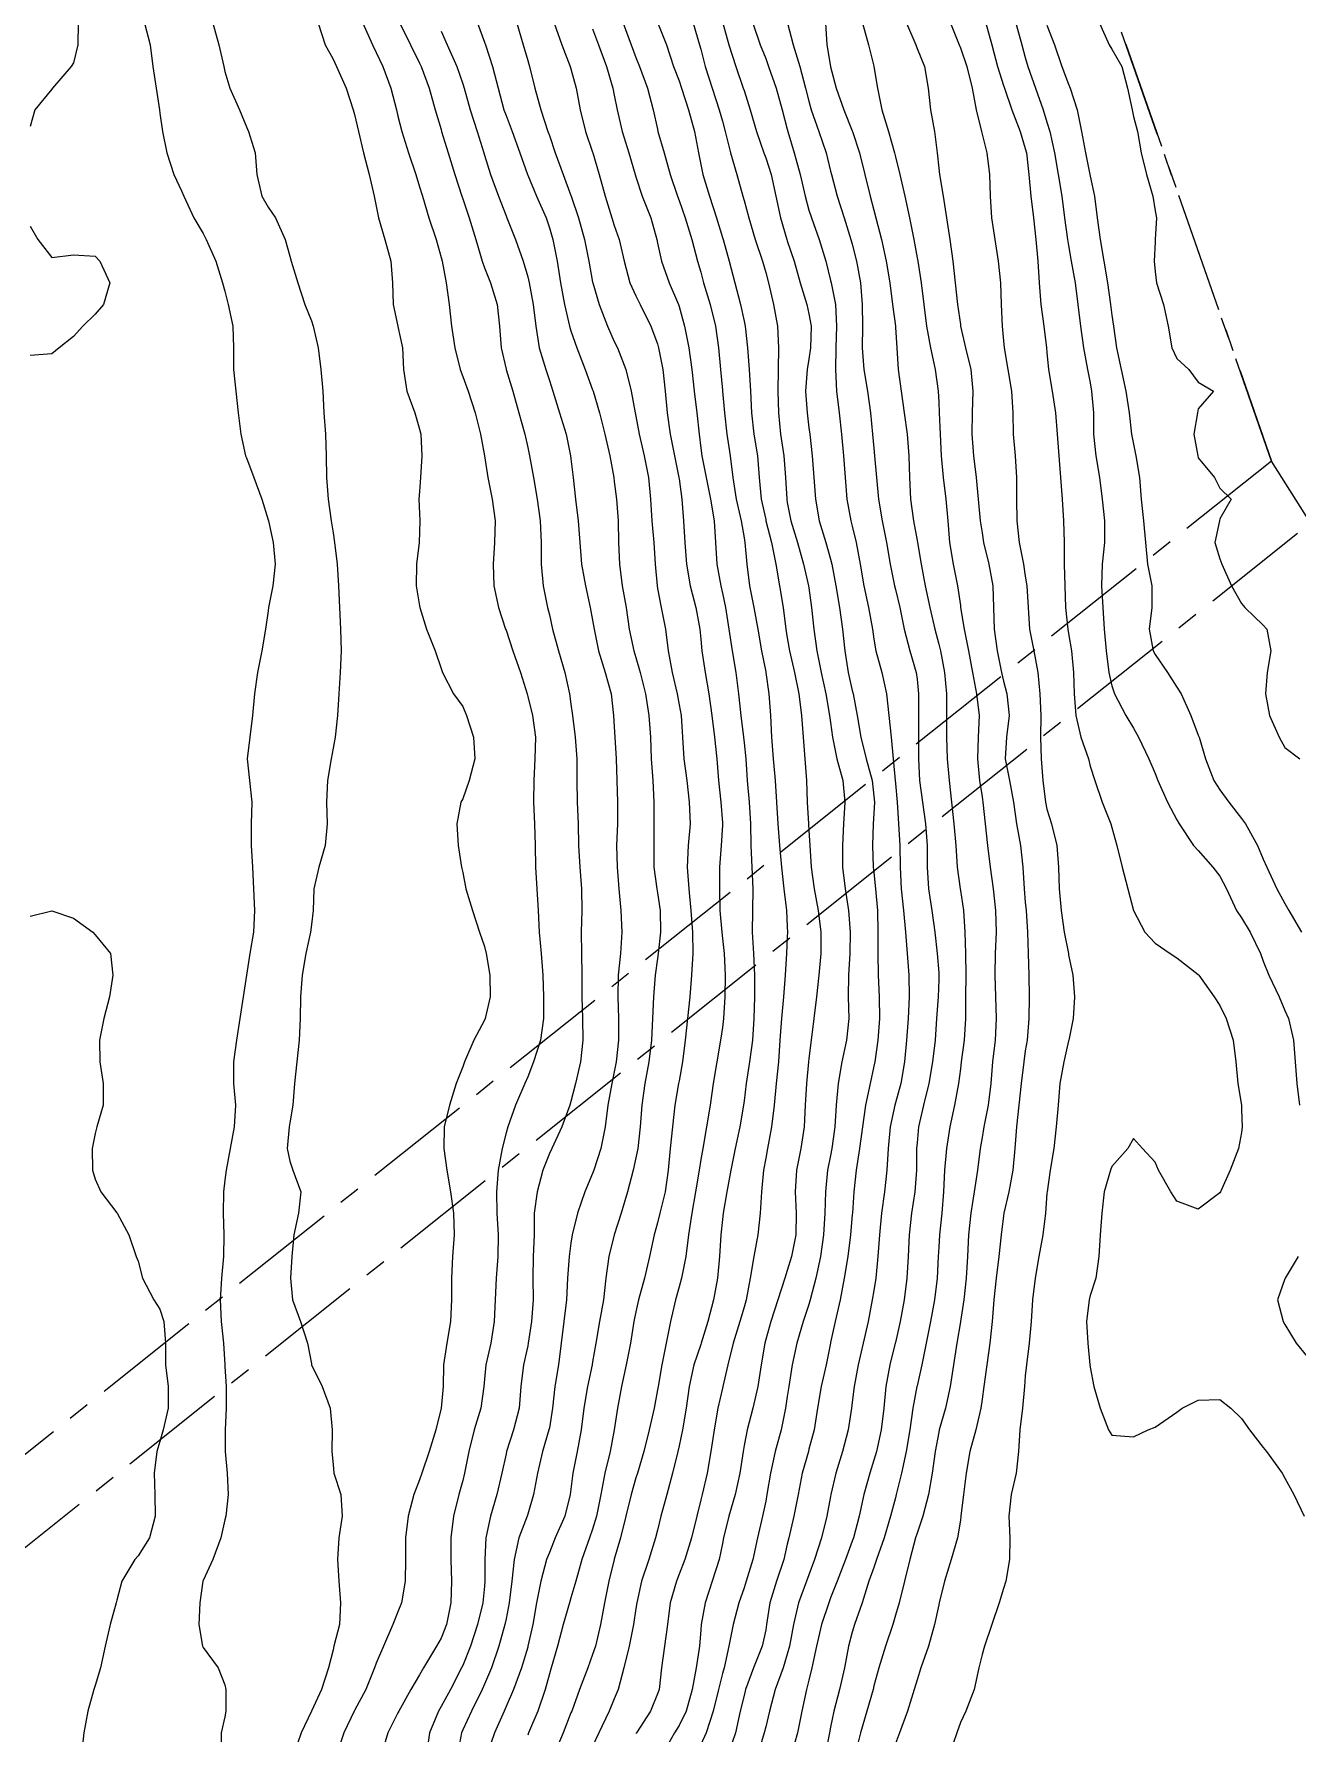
# Model space of a CAD drawing. Header units: centimetres. Extents: x 0 to 642158, y -847 to 649707.
# Drawn here: x 617213.84 to 617243.03, y 620539.24 to 620578.5 of the extents above; entities that cross this region are included whole.
import ezdxf

# ---------------------------------------------------------------- set-up
doc = ezdxf.new("R2010")
doc.units = ezdxf.units.CM
doc.header["$MEASUREMENT"] = 0
doc.linetypes.add('CENTERX2', pattern=[4, 2.5, -0.5, 0.5, -0.5])
doc.layers.add('SPW_parcellaire cadastral', color=7, linetype='CENTERX2', lineweight=25, true_color=0xff0542)
doc.layers.add('WAL_topographie 0.5', color=253, linetype='Continuous', lineweight=20)

msp = doc.modelspace()

# ---------------------------------------------------------------- linework, layer by layer
at = {"layer": 'SPW_parcellaire cadastral'}
for points in [[(617082.838, 620766.859), (617087.915, 620758.877), (617126.08, 620714.089), (617140.94, 620702.104), (617180.2, 620666.244), (617198.721, 620649.645), (617202.743, 620647.528), (617211.738, 620638.85), (617219.57, 620629.325), (617224.544, 620619.8), (617242.443, 620568.633), (617131.683, 620480.394), (616973.114, 620705.004), (617082.838, 620766.859)], [(617140.892, 620706.757), (617188.586, 620670.429), (617205.491, 620657.481), (617236.821, 620625.726), (617238.726, 620622.445), (617236.096, 620620.154), (617238.753, 620617.124), (617241.351, 620619.557), (617255.145, 620576.565), (617283.484, 620507.46), (617274.764, 620500.676), (617243.342, 620567.204), (617242.443, 620568.633), (617224.544, 620619.8), (617219.57, 620629.325), (617211.738, 620638.85), (617202.743, 620647.528), (617198.721, 620649.645), (617180.2, 620666.244), (617140.94, 620702.104)], [(617274.764, 620500.676), (617269.952, 620496.899), (617211.998, 620451.663), (617205.087, 620446.27), (617195.532, 620438.811), (617164.102, 620414.279), (617134.906, 620391.492), (617133.598, 620390.47), (617094.809, 620440.723), (617090.922, 620445.759), (617243.342, 620567.204), (617274.764, 620500.676)]]:
    msp.add_lwpolyline(points, dxfattribs=at)
at = {"layer": 'WAL_topographie 0.5'}
for points in [[(617214.86, 620578.75), (617214.853, 620578.25), (617214.75, 620577.831), (617214.694, 620577.75), (617214.268, 620577.25), (617214.25, 620577.224), (617213.856, 620576.75), (617213.75, 620576.365)], [(617216.389, 620578.75), (617216.525, 620578.25), (617216.587, 620577.75), (617216.66, 620577.25), (617216.739, 620576.75), (617216.75, 620576.671), (617216.808, 620576.25), (617216.907, 620575.75), (617217.073, 620575.25), (617217.25, 620574.879), (617217.305, 620574.75), (617217.536, 620574.25), (617217.75, 620573.887), (617217.821, 620573.75), (617218.044, 620573.25), (617218.199, 620572.75), (617218.25, 620572.558), (617218.33, 620572.25), (617218.432, 620571.75), (617218.447, 620571.25), (617218.449, 620570.75), (617218.501, 620570.25), (617218.556, 620569.75), (617218.616, 620569.25), (617218.731, 620568.75), (617218.75, 620568.705), (617218.919, 620568.25), (617219.105, 620567.75), (617219.25, 620567.273), (617219.257, 620567.25), (617219.365, 620566.75), (617219.416, 620566.25), (617219.359, 620565.75), (617219.258, 620565.25), (617219.25, 620565.173), (617219.193, 620564.75), (617219.108, 620564.25), (617219.003, 620563.75), (617218.934, 620563.25), (617218.888, 620562.75), (617218.825, 620562.25), (617218.767, 620561.75), (617218.816, 620561.25), (617218.87, 620560.75), (617218.856, 620560.25), (617218.858, 620559.75), (617218.888, 620559.25), (617218.912, 620558.75), (617218.935, 620558.25), (617218.913, 620557.75), (617218.83, 620557.25), (617218.75, 620556.75), (617218.75, 620556.75), (617218.674, 620556.25), (617218.6, 620555.75), (617218.521, 620555.25), (617218.451, 620554.75), (617218.452, 620554.25), (617218.496, 620553.75), (617218.467, 620553.25), (617218.372, 620552.75), (617218.278, 620552.25), (617218.25, 620552.015), (617218.218, 620551.75), (617218.209, 620551.25), (617218.227, 620550.75), (617218.219, 620550.25), (617218.175, 620549.75), (617218.138, 620549.25), (617218.165, 620548.75), (617218.217, 620548.25), (617218.248, 620547.75), (617218.25, 620547.712), (617218.277, 620547.25), (617218.284, 620546.75), (617218.257, 620546.25), (617218.258, 620545.75), (617218.301, 620545.25), (617218.323, 620544.75), (617218.269, 620544.25), (617218.25, 620544.167), (617218.16, 620543.75), (617217.97, 620543.25), (617217.75, 620542.765), (617217.744, 620542.75), (617217.675, 620542.25), (617217.649, 620541.75), (617217.732, 620541.25), (617217.75, 620541.221), (617218.094, 620540.75), (617218.25, 620540.355), (617218.274, 620540.25), (617218.269, 620539.75), (617218.25, 620539.613), (617218.167, 620539.25), (617218.158, 620538.75)], [(617217.97, 620578.75), (617218.109, 620578.25), (617218.223, 620577.75), (617218.25, 620577.635), (617218.366, 620577.25), (617218.585, 620576.75), (617218.75, 620576.355), (617218.799, 620576.25), (617218.947, 620575.75), (617218.986, 620575.25), (617219.104, 620574.75), (617219.25, 620574.5), (617219.418, 620574.25), (617219.643, 620573.75), (617219.75, 620573.37), (617219.784, 620573.25), (617219.933, 620572.75), (617220.102, 620572.25), (617220.25, 620571.871), (617220.292, 620571.75), (617220.41, 620571.25), (617220.472, 620570.75), (617220.514, 620570.25), (617220.541, 620569.75), (617220.574, 620569.25), (617220.592, 620568.75), (617220.598, 620568.25), (617220.639, 620567.75), (617220.706, 620567.25), (617220.75, 620566.974), (617220.788, 620566.75), (617220.848, 620566.25), (617220.874, 620565.75), (617220.898, 620565.25), (617220.925, 620564.75), (617220.937, 620564.25), (617220.919, 620563.75), (617220.888, 620563.25), (617220.853, 620562.75), (617220.797, 620562.25), (617220.75, 620562), (617220.709, 620561.75), (617220.622, 620561.25), (617220.599, 620560.75), (617220.617, 620560.25), (617220.566, 620559.75), (617220.421, 620559.25), (617220.306, 620558.75), (617220.293, 620558.25), (617220.25, 620557.922), (617220.232, 620557.75), (617220.123, 620557.25), (617220.036, 620556.75), (617220, 620556.25), (617219.994, 620555.75), (617219.971, 620555.25), (617219.913, 620554.75), (617219.862, 620554.25), (617219.822, 620553.75), (617219.75, 620553.343), (617219.736, 620553.25), (617219.693, 620552.75), (617219.75, 620552.458), (617219.82, 620552.25), (617220.007, 620551.75), (617219.954, 620551.25), (617219.841, 620550.75), (617219.798, 620550.25), (617219.767, 620549.75), (617219.813, 620549.25), (617220.002, 620548.75), (617220.162, 620548.25), (617220.25, 620547.773), (617220.256, 620547.75), (617220.503, 620547.25), (617220.686, 620546.75), (617220.731, 620546.25), (617220.72, 620545.75), (617220.75, 620545.45), (617220.772, 620545.25), (617220.928, 620544.75), (617220.961, 620544.25), (617220.883, 620543.75), (617220.857, 620543.25), (617220.882, 620542.75), (617220.926, 620542.25), (617220.902, 620541.75), (617220.771, 620541.25), (617220.75, 620541.161), (617220.645, 620540.75), (617220.483, 620540.25), (617220.251, 620539.75), (617220.25, 620539.747), (617220.016, 620539.25), (617219.846, 620538.75)], [(617220.404, 620578.75), (617220.566, 620578.25), (617220.75, 620577.916), (617220.831, 620577.75), (617221.057, 620577.25), (617221.215, 620576.75), (617221.25, 620576.636), (617221.336, 620576.25), (617221.458, 620575.75), (617221.584, 620575.25), (617221.698, 620574.75), (617221.75, 620574.524), (617221.804, 620574.25), (617221.946, 620573.75), (617222.084, 620573.25), (617222.126, 620572.75), (617222.142, 620572.25), (617222.248, 620571.75), (617222.25, 620571.741), (617222.353, 620571.25), (617222.382, 620570.75), (617222.458, 620570.25), (617222.639, 620569.75), (617222.75, 620569.367), (617222.782, 620569.25), (617222.799, 620568.75), (617222.772, 620568.25), (617222.75, 620567.932), (617222.737, 620567.75), (617222.75, 620567.417), (617222.756, 620567.25), (617222.75, 620567), (617222.744, 620566.75), (617222.679, 620566.25), (617222.673, 620565.75), (617222.75, 620565.286), (617222.756, 620565.25), (617222.91, 620564.75), (617223.112, 620564.25), (617223.25, 620563.842), (617223.284, 620563.75), (617223.538, 620563.25), (617223.75, 620562.958), (617223.834, 620562.75), (617223.994, 620562.25), (617224.031, 620561.75), (617223.898, 620561.25), (617223.75, 620560.828), (617223.704, 620560.75), (617223.609, 620560.25), (617223.645, 620559.75), (617223.719, 620559.25), (617223.75, 620559.129), (617223.822, 620558.75), (617223.974, 620558.25), (617224.132, 620557.75), (617224.25, 620557.413), (617224.286, 620557.25), (617224.373, 620556.75), (617224.382, 620556.25), (617224.267, 620555.75), (617224.25, 620555.711), (617224.003, 620555.25), (617223.789, 620554.75), (617223.75, 620554.634), (617223.594, 620554.25), (617223.442, 620553.75), (617223.318, 620553.25), (617223.314, 620552.75), (617223.384, 620552.25), (617223.466, 620551.75), (617223.538, 620551.25), (617223.549, 620550.75), (617223.511, 620550.25), (617223.489, 620549.75), (617223.492, 620549.25), (617223.465, 620548.75), (617223.379, 620548.25), (617223.307, 620547.75), (617223.296, 620547.25), (617223.251, 620546.75), (617223.25, 620546.745), (617223.124, 620546.25), (617222.975, 620545.75), (617222.802, 620545.25), (617222.75, 620545.094), (617222.62, 620544.75), (617222.49, 620544.25), (617222.429, 620543.75), (617222.424, 620543.25), (617222.416, 620542.75), (617222.334, 620542.25), (617222.25, 620542.043), (617222.133, 620541.75), (617221.916, 620541.25), (617221.75, 620540.853), (617221.709, 620540.75), (617221.51, 620540.25), (617221.25, 620539.766), (617221.242, 620539.75), (617221, 620539.25), (617220.839, 620538.75)], [(617221.436, 620578.75), (617221.664, 620578.25), (617221.75, 620578.074), (617221.904, 620577.75), (617222.084, 620577.25), (617222.214, 620576.75), (617222.25, 620576.6), (617222.338, 620576.25), (617222.494, 620575.75), (617222.663, 620575.25), (617222.75, 620574.972), (617222.817, 620574.75), (617222.967, 620574.25), (617223.132, 620573.75), (617223.25, 620573.334), (617223.271, 620573.25), (617223.368, 620572.75), (617223.435, 620572.25), (617223.49, 620571.75), (617223.562, 620571.25), (617223.687, 620570.75), (617223.75, 620570.587), (617223.874, 620570.25), (617224.037, 620569.75), (617224.158, 620569.25), (617224.25, 620568.75), (617224.25, 620568.75), (617224.33, 620568.25), (617224.428, 620567.75), (617224.495, 620567.25), (617224.484, 620566.75), (617224.45, 620566.25), (617224.466, 620565.75), (617224.574, 620565.25), (617224.74, 620564.75), (617224.75, 620564.725), (617224.907, 620564.25), (617225.083, 620563.75), (617225.234, 620563.25), (617225.25, 620563.194), (617225.363, 620562.75), (617225.428, 620562.25), (617225.416, 620561.75), (617225.392, 620561.25), (617225.386, 620560.75), (617225.406, 620560.25), (617225.424, 620559.75), (617225.43, 620559.25), (617225.459, 620558.75), (617225.489, 620558.25), (617225.514, 620557.75), (617225.558, 620557.25), (617225.598, 620556.75), (617225.615, 620556.25), (617225.615, 620555.75), (617225.546, 620555.25), (617225.383, 620554.75), (617225.25, 620554.406), (617225.183, 620554.25), (617224.97, 620553.75), (617224.789, 620553.25), (617224.75, 620553.111), (617224.656, 620552.75), (617224.57, 620552.25), (617224.53, 620551.75), (617224.538, 620551.25), (617224.569, 620550.75), (617224.56, 620550.25), (617224.522, 620549.75), (617224.501, 620549.25), (617224.474, 620548.75), (617224.395, 620548.25), (617224.281, 620547.75), (617224.25, 620547.417), (617224.235, 620547.25), (617224.17, 620546.75), (617224.01, 620546.25), (617223.89, 620545.75), (617223.792, 620545.25), (617223.75, 620545.08), (617223.661, 620544.75), (617223.535, 620544.25), (617223.472, 620543.75), (617223.474, 620543.25), (617223.488, 620542.75), (617223.475, 620542.25), (617223.375, 620541.75), (617223.25, 620541.434), (617223.139, 620541.25), (617222.841, 620540.75), (617222.75, 620540.59), (617222.551, 620540.25), (617222.269, 620539.75), (617222.25, 620539.709), (617222.016, 620539.25), (617221.871, 620538.75)], [(617222.291, 620578.75), (617222.537, 620578.25), (617222.75, 620577.824), (617222.786, 620577.75), (617222.971, 620577.25), (617223.109, 620576.75), (617223.25, 620576.29), (617223.261, 620576.25), (617223.414, 620575.75), (617223.564, 620575.25), (617223.728, 620574.75), (617223.75, 620574.688), (617223.898, 620574.25), (617224.048, 620573.75), (617224.198, 620573.25), (617224.25, 620573.1), (617224.389, 620572.75), (617224.541, 620572.25), (617224.6, 620571.75), (617224.637, 620571.25), (617224.75, 620570.755), (617224.751, 620570.75), (617224.904, 620570.25), (617225.045, 620569.75), (617225.184, 620569.25), (617225.25, 620568.947), (617225.291, 620568.75), (617225.381, 620568.25), (617225.47, 620567.75), (617225.535, 620567.25), (617225.563, 620566.75), (617225.564, 620566.25), (617225.606, 620565.75), (617225.707, 620565.25), (617225.75, 620565.076), (617225.823, 620564.75), (617225.961, 620564.25), (617226.107, 620563.75), (617226.216, 620563.25), (617226.25, 620563.013), (617226.286, 620562.75), (617226.343, 620562.25), (617226.384, 620561.75), (617226.389, 620561.25), (617226.395, 620560.75), (617226.419, 620560.25), (617226.427, 620559.75), (617226.451, 620559.25), (617226.493, 620558.75), (617226.503, 620558.25), (617226.488, 620557.75), (617226.49, 620557.25), (617226.501, 620556.75), (617226.504, 620556.25), (617226.517, 620555.75), (617226.521, 620555.25), (617226.467, 620554.75), (617226.355, 620554.25), (617226.25, 620553.831), (617226.225, 620553.75), (617226.042, 620553.25), (617225.805, 620552.75), (617225.75, 620552.63), (617225.602, 620552.25), (617225.467, 620551.75), (617225.398, 620551.25), (617225.396, 620550.75), (617225.379, 620550.25), (617225.368, 620549.75), (617225.375, 620549.25), (617225.34, 620548.75), (617225.262, 620548.25), (617225.25, 620548.189), (617225.155, 620547.75), (617225.09, 620547.25), (617225.049, 620546.75), (617224.92, 620546.25), (617224.763, 620545.75), (617224.75, 620545.691), (617224.654, 620545.25), (617224.539, 620544.75), (617224.389, 620544.25), (617224.284, 620543.75), (617224.262, 620543.25), (617224.262, 620542.75), (617224.25, 620542.635), (617224.209, 620542.25), (617224.086, 620541.75), (617223.926, 620541.25), (617223.75, 620540.806), (617223.723, 620540.75), (617223.469, 620540.25), (617223.25, 620539.854), (617223.186, 620539.75), (617222.98, 620539.25), (617222.914, 620538.75)], [(617223.25, 620578.566), (617223.389, 620578.25), (617223.608, 620577.75), (617223.75, 620577.348), (617223.783, 620577.25), (617223.922, 620576.75), (617224.08, 620576.25), (617224.234, 620575.75), (617224.25, 620575.697), (617224.393, 620575.25), (617224.578, 620574.75), (617224.75, 620574.301), (617224.771, 620574.25), (617224.966, 620573.75), (617225.143, 620573.25), (617225.25, 620572.888), (617225.283, 620572.75), (617225.379, 620572.25), (617225.44, 620571.75), (617225.516, 620571.25), (617225.669, 620570.75), (617225.75, 620570.491), (617225.827, 620570.25), (617225.985, 620569.75), (617226.135, 620569.25), (617226.242, 620568.75), (617226.25, 620568.684), (617226.304, 620568.25), (617226.357, 620567.75), (617226.414, 620567.25), (617226.456, 620566.75), (617226.496, 620566.25), (617226.582, 620565.75), (617226.697, 620565.25), (617226.75, 620564.954), (617226.783, 620564.75), (617226.884, 620564.25), (617227.044, 620563.75), (617227.182, 620563.25), (617227.236, 620562.75), (617227.25, 620562.489), (617227.262, 620562.25), (617227.291, 620561.75), (617227.309, 620561.25), (617227.322, 620560.75), (617227.322, 620560.25), (617227.303, 620559.75), (617227.314, 620559.25), (617227.357, 620558.75), (617227.401, 620558.25), (617227.425, 620557.75), (617227.392, 620557.25), (617227.344, 620556.75), (617227.334, 620556.25), (617227.352, 620555.75), (617227.346, 620555.25), (617227.291, 620554.75), (617227.25, 620554.521), (617227.198, 620554.25), (617227.103, 620553.75), (617227.039, 620553.25), (617226.942, 620552.75), (617226.778, 620552.25), (617226.75, 620552.172), (617226.568, 620551.75), (617226.399, 620551.25), (617226.281, 620550.75), (617226.25, 620550.557), (617226.205, 620550.25), (617226.171, 620549.75), (617226.148, 620549.25), (617226.087, 620548.75), (617226.026, 620548.25), (617225.961, 620547.75), (617225.876, 620547.25), (617225.823, 620546.75), (617225.75, 620546.294), (617225.742, 620546.25), (617225.591, 620545.75), (617225.474, 620545.25), (617225.387, 620544.75), (617225.25, 620544.302), (617225.234, 620544.25), (617225.041, 620543.75), (617224.934, 620543.25), (617224.884, 620542.75), (617224.824, 620542.25), (617224.75, 620541.884), (617224.722, 620541.75), (617224.582, 620541.25), (617224.413, 620540.75), (617224.25, 620540.371), (617224.198, 620540.25), (617223.95, 620539.75), (617223.75, 620539.317), (617223.72, 620539.25), (617223.629, 620538.75)], [(617224.089, 620578.75), (617224.25, 620578.31), (617224.271, 620578.25), (617224.439, 620577.75), (617224.569, 620577.25), (617224.701, 620576.75), (617224.75, 620576.615), (617224.887, 620576.25), (617225.065, 620575.75), (617225.246, 620575.25), (617225.25, 620575.24), (617225.455, 620574.75), (617225.674, 620574.25), (617225.75, 620574.021), (617225.829, 620573.75), (617225.928, 620573.25), (617226.011, 620572.75), (617226.102, 620572.25), (617226.216, 620571.75), (617226.25, 620571.64), (617226.384, 620571.25), (617226.579, 620570.75), (617226.75, 620570.275), (617226.759, 620570.25), (617226.907, 620569.75), (617227.036, 620569.25), (617227.145, 620568.75), (617227.237, 620568.25), (617227.25, 620568.161), (617227.303, 620567.75), (617227.339, 620567.25), (617227.351, 620566.75), (617227.369, 620566.25), (617227.433, 620565.75), (617227.522, 620565.25), (617227.598, 620564.75), (617227.7, 620564.25), (617227.75, 620564.094), (617227.852, 620563.75), (617227.976, 620563.25), (617228.053, 620562.75), (617228.085, 620562.25), (617228.103, 620561.75), (617228.142, 620561.25), (617228.164, 620560.75), (617228.166, 620560.25), (617228.165, 620559.75), (617228.168, 620559.25), (617228.233, 620558.75), (617228.25, 620558.653), (617228.309, 620558.25), (617228.321, 620557.75), (617228.265, 620557.25), (617228.25, 620557.141), (617228.192, 620556.75), (617228.154, 620556.25), (617228.131, 620555.75), (617228.108, 620555.25), (617228.051, 620554.75), (617227.956, 620554.25), (617227.885, 620553.75), (617227.849, 620553.25), (617227.792, 620552.75), (617227.75, 620552.534), (617227.688, 620552.25), (617227.558, 620551.75), (617227.409, 620551.25), (617227.25, 620550.75), (617227.25, 620550.75), (617227.124, 620550.25), (617227.059, 620549.75), (617226.999, 620549.25), (617226.911, 620548.75), (617226.821, 620548.25), (617226.75, 620547.817), (617226.74, 620547.75), (617226.634, 620547.25), (617226.545, 620546.75), (617226.484, 620546.25), (617226.391, 620545.75), (617226.294, 620545.25), (617226.25, 620544.877), (617226.233, 620544.75), (617226.11, 620544.25), (617225.888, 620543.75), (617225.75, 620543.416), (617225.686, 620543.25), (617225.557, 620542.75), (617225.454, 620542.25), (617225.367, 620541.75), (617225.256, 620541.25), (617225.25, 620541.227), (617225.107, 620540.75), (617224.924, 620540.25), (617224.75, 620539.855), (617224.702, 620539.75), (617224.479, 620539.25), (617224.313, 620538.75)], [(617225.001, 620578.75), (617225.142, 620578.25), (617225.25, 620577.884), (617225.291, 620577.75), (617225.417, 620577.25), (617225.552, 620576.75), (617225.718, 620576.25), (617225.75, 620576.156), (617225.888, 620575.75), (617226.068, 620575.25), (617226.25, 620574.769), (617226.257, 620574.75), (617226.424, 620574.25), (617226.563, 620573.75), (617226.666, 620573.25), (617226.75, 620572.766), (617226.753, 620572.75), (617226.898, 620572.25), (617227.096, 620571.75), (617227.25, 620571.397), (617227.323, 620571.25), (617227.517, 620570.75), (617227.641, 620570.25), (617227.735, 620569.75), (617227.75, 620569.673), (617227.826, 620569.25), (617227.941, 620568.75), (617228.038, 620568.25), (617228.088, 620567.75), (617228.122, 620567.25), (617228.163, 620566.75), (617228.197, 620566.25), (617228.239, 620565.75), (617228.25, 620565.69), (617228.337, 620565.25), (617228.434, 620564.75), (617228.499, 620564.25), (617228.591, 620563.75), (617228.704, 620563.25), (617228.75, 620562.997), (617228.795, 620562.75), (617228.828, 620562.25), (617228.857, 620561.75), (617228.926, 620561.25), (617228.985, 620560.75), (617229.001, 620560.25), (617228.962, 620559.75), (617228.937, 620559.25), (617228.975, 620558.75), (617229.024, 620558.25), (617229.058, 620557.75), (617229.067, 620557.25), (617229.039, 620556.75), (617228.994, 620556.25), (617228.94, 620555.75), (617228.888, 620555.25), (617228.829, 620554.75), (617228.75, 620554.315), (617228.738, 620554.25), (617228.65, 620553.75), (617228.593, 620553.25), (617228.546, 620552.75), (617228.5, 620552.25), (617228.427, 620551.75), (617228.306, 620551.25), (617228.25, 620551.03), (617228.169, 620550.75), (617228.063, 620550.25), (617227.95, 620549.75), (617227.812, 620549.25), (617227.75, 620548.977), (617227.702, 620548.75), (617227.624, 620548.25), (617227.529, 620547.75), (617227.415, 620547.25), (617227.324, 620546.75), (617227.251, 620546.25), (617227.25, 620546.245), (617227.152, 620545.75), (617227.032, 620545.25), (617226.939, 620544.75), (617226.841, 620544.25), (617226.75, 620543.954), (617226.678, 620543.75), (617226.501, 620543.25), (617226.364, 620542.75), (617226.25, 620542.365), (617226.215, 620542.25), (617226.073, 620541.75), (617225.941, 620541.25), (617225.793, 620540.75), (617225.75, 620540.606), (617225.651, 620540.25), (617225.481, 620539.75), (617225.272, 620539.25), (617225.25, 620539.193)], [(617225.865, 620578.75), (617226.04, 620578.25), (617226.233, 620577.75), (617226.25, 620577.692), (617226.372, 620577.25), (617226.462, 620576.75), (617226.587, 620576.25), (617226.75, 620575.766), (617226.755, 620575.75), (617226.904, 620575.25), (617227.038, 620574.75), (617227.195, 620574.25), (617227.25, 620574.077), (617227.366, 620573.75), (617227.48, 620573.25), (617227.612, 620572.75), (617227.75, 620572.451), (617227.848, 620572.25), (617228.097, 620571.75), (617228.25, 620571.344), (617228.276, 620571.25), (617228.371, 620570.75), (617228.424, 620570.25), (617228.471, 620569.75), (617228.544, 620569.25), (617228.641, 620568.75), (617228.746, 620568.25), (617228.75, 620568.219), (617228.816, 620567.75), (617228.852, 620567.25), (617228.884, 620566.75), (617228.922, 620566.25), (617229.007, 620565.75), (617229.138, 620565.25), (617229.225, 620564.75), (617229.25, 620564.517), (617229.277, 620564.25), (617229.351, 620563.75), (617229.435, 620563.25), (617229.505, 620562.75), (617229.566, 620562.25), (617229.62, 620561.75), (617229.661, 620561.25), (617229.71, 620560.75), (617229.75, 620560.271), (617229.752, 620560.25), (617229.75, 620560.219), (617229.722, 620559.75), (617229.683, 620559.25), (617229.68, 620558.75), (617229.689, 620558.25), (617229.733, 620557.75), (617229.75, 620557.603), (617229.79, 620557.25), (617229.815, 620556.75), (617229.807, 620556.25), (617229.776, 620555.75), (617229.75, 620555.541), (617229.709, 620555.25), (617229.618, 620554.75), (617229.54, 620554.25), (617229.469, 620553.75), (617229.384, 620553.25), (617229.294, 620552.75), (617229.25, 620552.492), (617229.212, 620552.25), (617229.13, 620551.75), (617229.046, 620551.25), (617228.97, 620550.75), (617228.902, 620550.25), (617228.802, 620549.75), (617228.75, 620549.553), (617228.669, 620549.25), (617228.55, 620548.75), (617228.448, 620548.25), (617228.347, 620547.75), (617228.263, 620547.25), (617228.25, 620547.17), (617228.172, 620546.75), (617228.059, 620546.25), (617227.932, 620545.75), (617227.786, 620545.25), (617227.75, 620545.136), (617227.642, 620544.75), (617227.518, 620544.25), (617227.391, 620543.75), (617227.25, 620543.26), (617227.247, 620543.25), (617227.125, 620542.75), (617227.025, 620542.25), (617226.931, 620541.75), (617226.813, 620541.25), (617226.75, 620541.057), (617226.636, 620540.75), (617226.448, 620540.25), (617226.268, 620539.75), (617226.25, 620539.708), (617226.071, 620539.25), (617225.859, 620538.75)], [(617226.75, 620578.617), (617226.888, 620578.25), (617227.073, 620577.75), (617227.217, 620577.25), (617227.25, 620577.083), (617227.319, 620576.75), (617227.435, 620576.25), (617227.587, 620575.75), (617227.733, 620575.25), (617227.75, 620575.197), (617227.896, 620574.75), (617228.092, 620574.25), (617228.233, 620573.75), (617228.25, 620573.668), (617228.341, 620573.25), (617228.522, 620572.75), (617228.736, 620572.25), (617228.75, 620572.206), (617228.874, 620571.75), (617228.973, 620571.25), (617229.045, 620570.75), (617229.097, 620570.25), (617229.156, 620569.75), (617229.211, 620569.25), (617229.25, 620568.928), (617229.271, 620568.75), (617229.374, 620568.25), (617229.477, 620567.75), (617229.556, 620567.25), (617229.591, 620566.75), (617229.622, 620566.25), (617229.712, 620565.75), (617229.75, 620565.578), (617229.82, 620565.25), (617229.901, 620564.75), (617229.976, 620564.25), (617230.058, 620563.75), (617230.12, 620563.25), (617230.174, 620562.75), (617230.236, 620562.25), (617230.25, 620562.123), (617230.288, 620561.75), (617230.326, 620561.25), (617230.369, 620560.75), (617230.402, 620560.25), (617230.41, 620559.75), (617230.43, 620559.25), (617230.455, 620558.75), (617230.445, 620558.25), (617230.44, 620557.75), (617230.47, 620557.25), (617230.495, 620556.75), (617230.491, 620556.25), (617230.475, 620555.75), (617230.442, 620555.25), (617230.374, 620554.75), (617230.299, 620554.25), (617230.25, 620553.851), (617230.237, 620553.75), (617230.156, 620553.25), (617230.043, 620552.75), (617229.942, 620552.25), (617229.856, 620551.75), (617229.768, 620551.25), (617229.75, 620551.111), (617229.71, 620550.75), (617229.68, 620550.25), (617229.634, 620549.75), (617229.546, 620549.25), (617229.413, 620548.75), (617229.26, 620548.25), (617229.25, 620548.22), (617229.092, 620547.75), (617228.982, 620547.25), (617228.914, 620546.75), (617228.829, 620546.25), (617228.75, 620545.88), (617228.72, 620545.75), (617228.599, 620545.25), (617228.462, 620544.75), (617228.329, 620544.25), (617228.25, 620543.93), (617228.207, 620543.75), (617228.052, 620543.25), (617227.881, 620542.75), (617227.769, 620542.25), (617227.75, 620542.123), (617227.695, 620541.75), (617227.592, 620541.25), (617227.473, 620540.75), (617227.34, 620540.25), (617227.25, 620540.03), (617227.135, 620539.75), (617226.896, 620539.25), (617226.75, 620538.942)], [(617227.458, 620578.75), (617227.642, 620578.25), (617227.75, 620577.957), (617227.831, 620577.75), (617228.015, 620577.25), (617228.15, 620576.75), (617228.25, 620576.297), (617228.261, 620576.25), (617228.407, 620575.75), (617228.546, 620575.25), (617228.714, 620574.75), (617228.75, 620574.651), (617228.889, 620574.25), (617229.042, 620573.75), (617229.171, 620573.25), (617229.25, 620572.994), (617229.316, 620572.75), (617229.468, 620572.25), (617229.591, 620571.75), (617229.66, 620571.25), (617229.703, 620570.75), (617229.75, 620570.267), (617229.752, 620570.25), (617229.801, 620569.75), (617229.855, 620569.25), (617229.927, 620568.75), (617229.994, 620568.25), (617230.071, 620567.75), (617230.181, 620567.25), (617230.25, 620566.858), (617230.27, 620566.75), (617230.311, 620566.25), (617230.378, 620565.75), (617230.477, 620565.25), (617230.568, 620564.75), (617230.657, 620564.25), (617230.75, 620563.763), (617230.753, 620563.75), (617230.823, 620563.25), (617230.863, 620562.75), (617230.886, 620562.25), (617230.92, 620561.75), (617230.968, 620561.25), (617231.004, 620560.75), (617231.034, 620560.25), (617231.07, 620559.75), (617231.114, 620559.25), (617231.173, 620558.75), (617231.234, 620558.25), (617231.25, 620557.869), (617231.255, 620557.75), (617231.25, 620557.636), (617231.233, 620557.25), (617231.202, 620556.75), (617231.159, 620556.25), (617231.115, 620555.75), (617231.081, 620555.25), (617231.044, 620554.75), (617230.994, 620554.25), (617230.945, 620553.75), (617230.887, 620553.25), (617230.792, 620552.75), (617230.75, 620552.521), (617230.7, 620552.25), (617230.653, 620551.75), (617230.621, 620551.25), (617230.566, 620550.75), (617230.477, 620550.25), (617230.389, 620549.75), (617230.3, 620549.25), (617230.25, 620549.079), (617230.153, 620548.75), (617229.995, 620548.25), (617229.879, 620547.75), (617229.761, 620547.25), (617229.75, 620547.207), (617229.648, 620546.75), (617229.56, 620546.25), (617229.486, 620545.75), (617229.4, 620545.25), (617229.28, 620544.75), (617229.25, 620544.627), (617229.158, 620544.25), (617229.039, 620543.75), (617228.882, 620543.25), (617228.75, 620542.911), (617228.686, 620542.75), (617228.544, 620542.25), (617228.479, 620541.75), (617228.415, 620541.25), (617228.341, 620540.75), (617228.286, 620540.25), (617228.25, 620540.15), (617228.085, 620539.75), (617227.761, 620539.25), (617227.75, 620539.229)], [(617228.261, 620578.75), (617228.456, 620578.25), (617228.623, 620577.75), (617228.75, 620577.414), (617228.807, 620577.25), (617228.967, 620576.75), (617229.106, 620576.25), (617229.197, 620575.75), (617229.25, 620575.483), (617229.295, 620575.25), (617229.45, 620574.75), (617229.616, 620574.25), (617229.75, 620573.798), (617229.765, 620573.75), (617229.905, 620573.25), (617230.038, 620572.75), (617230.169, 620572.25), (617230.25, 620571.868), (617230.275, 620571.75), (617230.328, 620571.25), (617230.367, 620570.75), (617230.403, 620570.25), (617230.421, 620569.75), (617230.478, 620569.25), (617230.561, 620568.75), (617230.599, 620568.25), (617230.642, 620567.75), (617230.75, 620567.281), (617230.757, 620567.25), (617230.888, 620566.75), (617230.984, 620566.25), (617231.073, 620565.75), (617231.153, 620565.25), (617231.214, 620564.75), (617231.25, 620564.549), (617231.303, 620564.25), (617231.416, 620563.75), (617231.515, 620563.25), (617231.579, 620562.75), (617231.615, 620562.25), (617231.653, 620561.75), (617231.691, 620561.25), (617231.712, 620560.75), (617231.741, 620560.25), (617231.75, 620560.094), (617231.771, 620559.75), (617231.802, 620559.25), (617231.873, 620558.75), (617231.963, 620558.25), (617232.023, 620557.75), (617232.028, 620557.25), (617231.982, 620556.75), (617231.922, 620556.25), (617231.864, 620555.75), (617231.8, 620555.25), (617231.75, 620554.829), (617231.742, 620554.75), (617231.695, 620554.25), (617231.662, 620553.75), (617231.637, 620553.25), (617231.565, 620552.75), (617231.466, 620552.25), (617231.429, 620551.75), (617231.454, 620551.25), (617231.444, 620550.75), (617231.347, 620550.25), (617231.25, 620549.926), (617231.19, 620549.75), (617231.032, 620549.25), (617230.871, 620548.75), (617230.75, 620548.331), (617230.727, 620548.25), (617230.647, 620547.75), (617230.571, 620547.25), (617230.452, 620546.75), (617230.32, 620546.25), (617230.25, 620545.883), (617230.226, 620545.75), (617230.155, 620545.25), (617230.048, 620544.75), (617229.898, 620544.25), (617229.777, 620543.75), (617229.75, 620543.619), (617229.674, 620543.25), (617229.515, 620542.75), (617229.35, 620542.25), (617229.26, 620541.75), (617229.25, 620541.625), (617229.219, 620541.25), (617229.146, 620540.75), (617229.051, 620540.25), (617228.914, 620539.75), (617228.75, 620539.415), (617228.645, 620539.25), (617228.366, 620538.75)], [(617229.076, 620578.75), (617229.223, 620578.25), (617229.25, 620578.15), (617229.354, 620577.75), (617229.514, 620577.25), (617229.676, 620576.75), (617229.75, 620576.483), (617229.817, 620576.25), (617229.94, 620575.75), (617230.082, 620575.25), (617230.223, 620574.75), (617230.25, 620574.654), (617230.358, 620574.25), (617230.51, 620573.75), (617230.675, 620573.25), (617230.75, 620572.988), (617230.816, 620572.75), (617230.933, 620572.25), (617231.026, 620571.75), (617231.049, 620571.25), (617231.036, 620570.75), (617231.033, 620570.25), (617231.045, 620569.75), (617231.096, 620569.25), (617231.166, 620568.75), (617231.209, 620568.25), (617231.237, 620567.75), (617231.25, 620567.676), (617231.331, 620567.25), (617231.483, 620566.75), (617231.626, 620566.25), (617231.743, 620565.75), (617231.75, 620565.703), (617231.812, 620565.25), (617231.861, 620564.75), (617231.933, 620564.25), (617232.03, 620563.75), (617232.14, 620563.25), (617232.229, 620562.75), (617232.25, 620562.588), (617232.293, 620562.25), (617232.395, 620561.75), (617232.531, 620561.25), (617232.582, 620560.75), (617232.548, 620560.25), (617232.524, 620559.75), (617232.526, 620559.25), (617232.589, 620558.75), (617232.665, 620558.25), (617232.704, 620557.75), (617232.698, 620557.25), (617232.664, 620556.75), (617232.658, 620556.25), (617232.67, 620555.75), (617232.617, 620555.25), (617232.513, 620554.75), (617232.429, 620554.25), (617232.381, 620553.75), (617232.351, 620553.25), (617232.281, 620552.75), (617232.25, 620552.588), (617232.18, 620552.25), (617232.136, 620551.75), (617232.119, 620551.25), (617232.083, 620550.75), (617232.017, 620550.25), (617231.913, 620549.75), (617231.781, 620549.25), (617231.75, 620549.145), (617231.618, 620548.75), (617231.473, 620548.25), (617231.365, 620547.75), (617231.283, 620547.25), (617231.25, 620547.02), (617231.212, 620546.75), (617231.106, 620546.25), (617230.97, 620545.75), (617230.859, 620545.25), (617230.78, 620544.75), (617230.75, 620544.598), (617230.675, 620544.25), (617230.559, 620543.75), (617230.454, 620543.25), (617230.3, 620542.75), (617230.25, 620542.594), (617230.13, 620542.25), (617230, 620541.75), (617229.902, 620541.25), (617229.788, 620540.75), (617229.75, 620540.616), (617229.658, 620540.25), (617229.537, 620539.75), (617229.375, 620539.25), (617229.25, 620538.98)], [(617229.758, 620578.75), (617229.899, 620578.25), (617230.064, 620577.75), (617230.233, 620577.25), (617230.25, 620577.191), (617230.388, 620576.75), (617230.537, 620576.25), (617230.711, 620575.75), (617230.75, 620575.642), (617230.875, 620575.25), (617230.985, 620574.75), (617231.091, 620574.25), (617231.239, 620573.75), (617231.25, 620573.717), (617231.406, 620573.25), (617231.551, 620572.75), (617231.702, 620572.25), (617231.75, 620572.031), (617231.798, 620571.75), (617231.787, 620571.25), (617231.75, 620570.99), (617231.711, 620570.75), (617231.672, 620570.25), (617231.708, 620569.75), (617231.75, 620569.398), (617231.769, 620569.25), (617231.822, 620568.75), (617231.864, 620568.25), (617231.899, 620567.75), (617231.988, 620567.25), (617232.143, 620566.75), (617232.25, 620566.368), (617232.281, 620566.25), (617232.372, 620565.75), (617232.453, 620565.25), (617232.528, 620564.75), (617232.582, 620564.25), (617232.658, 620563.75), (617232.75, 620563.334), (617232.771, 620563.25), (617232.866, 620562.75), (617232.947, 620562.25), (617233.076, 620561.75), (617233.214, 620561.25), (617233.25, 620560.891), (617233.262, 620560.75), (617233.25, 620560.485), (617233.237, 620560.25), (617233.219, 620559.75), (617233.236, 620559.25), (617233.25, 620559.125), (617233.286, 620558.75), (617233.331, 620558.25), (617233.343, 620557.75), (617233.341, 620557.25), (617233.351, 620556.75), (617233.375, 620556.25), (617233.382, 620555.75), (617233.343, 620555.25), (617233.271, 620554.75), (617233.25, 620554.647), (617233.164, 620554.25), (617233.06, 620553.75), (617232.991, 620553.25), (617232.918, 620552.75), (617232.838, 620552.25), (617232.791, 620551.75), (617232.753, 620551.25), (617232.75, 620551.223), (617232.708, 620550.75), (617232.648, 620550.25), (617232.562, 620549.75), (617232.468, 620549.25), (617232.358, 620548.75), (617232.25, 620548.263), (617232.247, 620548.25), (617232.145, 620547.75), (617232.035, 620547.25), (617231.951, 620546.75), (617231.871, 620546.25), (617231.75, 620545.8), (617231.737, 620545.75), (617231.597, 620545.25), (617231.501, 620544.75), (617231.402, 620544.25), (617231.286, 620543.75), (617231.25, 620543.604), (617231.169, 620543.25), (617231.003, 620542.75), (617230.848, 620542.25), (617230.771, 620541.75), (617230.75, 620541.629), (617230.667, 620541.25), (617230.472, 620540.75), (617230.286, 620540.25), (617230.25, 620540.109), (617230.164, 620539.75), (617230.053, 620539.25), (617229.883, 620538.75)], [(617230.457, 620578.75), (617230.625, 620578.25), (617230.75, 620577.93), (617230.819, 620577.75), (617230.994, 620577.25), (617231.135, 620576.75), (617231.25, 620576.303), (617231.263, 620576.25), (617231.408, 620575.75), (617231.546, 620575.25), (617231.659, 620574.75), (617231.75, 620574.428), (617231.807, 620574.25), (617231.989, 620573.75), (617232.137, 620573.25), (617232.25, 620572.804), (617232.263, 620572.75), (617232.362, 620572.25), (617232.389, 620571.75), (617232.374, 620571.25), (617232.361, 620570.75), (617232.387, 620570.25), (617232.449, 620569.75), (617232.502, 620569.25), (617232.551, 620568.75), (617232.591, 620568.25), (617232.628, 620567.75), (617232.718, 620567.25), (617232.75, 620567.127), (617232.843, 620566.75), (617232.935, 620566.25), (617233.018, 620565.75), (617233.13, 620565.25), (617233.217, 620564.75), (617233.25, 620564.518), (617233.294, 620564.25), (617233.432, 620563.75), (617233.541, 620563.25), (617233.599, 620562.75), (617233.651, 620562.25), (617233.695, 620561.75), (617233.744, 620561.25), (617233.75, 620561.181), (617233.79, 620560.75), (617233.822, 620560.25), (617233.849, 620559.75), (617233.858, 620559.25), (617233.882, 620558.75), (617233.937, 620558.25), (617233.98, 620557.75), (617234.018, 620557.25), (617234.062, 620556.75), (617234.064, 620556.25), (617234.04, 620555.75), (617234.004, 620555.25), (617233.957, 620554.75), (617233.871, 620554.25), (617233.75, 620553.801), (617233.736, 620553.75), (617233.63, 620553.25), (617233.579, 620552.75), (617233.55, 620552.25), (617233.499, 620551.75), (617233.428, 620551.25), (617233.379, 620550.75), (617233.343, 620550.25), (617233.293, 620549.75), (617233.25, 620549.47), (617233.214, 620549.25), (617233.117, 620548.75), (617233, 620548.25), (617232.885, 620547.75), (617232.795, 620547.25), (617232.75, 620546.886), (617232.732, 620546.75), (617232.656, 620546.25), (617232.526, 620545.75), (617232.371, 620545.25), (617232.259, 620544.75), (617232.25, 620544.705), (617232.163, 620544.25), (617232.038, 620543.75), (617231.882, 620543.25), (617231.75, 620542.899), (617231.696, 620542.75), (617231.511, 620542.25), (617231.392, 620541.75), (617231.301, 620541.25), (617231.25, 620541.067), (617231.151, 620540.75), (617230.968, 620540.25), (617230.841, 620539.75), (617230.75, 620539.387), (617230.718, 620539.25), (617230.571, 620538.75)], [(617231.253, 620578.75), (617231.388, 620578.25), (617231.538, 620577.75), (617231.67, 620577.25), (617231.75, 620576.944), (617231.805, 620576.75), (617231.977, 620576.25), (617232.148, 620575.75), (617232.25, 620575.329), (617232.269, 620575.25), (617232.401, 620574.75), (617232.565, 620574.25), (617232.722, 620573.75), (617232.75, 620573.645), (617232.85, 620573.25), (617232.939, 620572.75), (617232.981, 620572.25), (617232.986, 620571.75), (617232.981, 620571.25), (617233.018, 620570.75), (617233.106, 620570.25), (617233.176, 620569.75), (617233.218, 620569.25), (617233.25, 620568.929), (617233.269, 620568.75), (617233.309, 620568.25), (617233.354, 620567.75), (617233.443, 620567.25), (617233.545, 620566.75), (617233.627, 620566.25), (617233.728, 620565.75), (617233.75, 620565.662), (617233.85, 620565.25), (617233.951, 620564.75), (617234.081, 620564.25), (617234.231, 620563.75), (617234.25, 620563.589), (617234.283, 620563.25), (617234.283, 620562.75), (617234.285, 620562.25), (617234.283, 620561.75), (617234.307, 620561.25), (617234.372, 620560.75), (617234.441, 620560.25), (617234.486, 620559.75), (617234.486, 620559.25), (617234.511, 620558.75), (617234.594, 620558.25), (617234.659, 620557.75), (617234.717, 620557.25), (617234.75, 620556.808), (617234.754, 620556.75), (617234.75, 620556.654), (617234.733, 620556.25), (617234.7, 620555.75), (617234.664, 620555.25), (617234.603, 620554.75), (617234.519, 620554.25), (617234.399, 620553.75), (617234.285, 620553.25), (617234.25, 620552.88), (617234.239, 620552.75), (617234.234, 620552.25), (617234.197, 620551.75), (617234.124, 620551.25), (617234.069, 620550.75), (617234.043, 620550.25), (617234.009, 620549.75), (617233.948, 620549.25), (617233.861, 620548.75), (617233.75, 620548.269), (617233.745, 620548.25), (617233.62, 620547.75), (617233.529, 620547.25), (617233.478, 620546.75), (617233.42, 620546.25), (617233.308, 620545.75), (617233.25, 620545.544), (617233.158, 620545.25), (617233.022, 620544.75), (617232.913, 620544.25), (617232.779, 620543.75), (617232.75, 620543.672), (617232.592, 620543.25), (617232.399, 620542.75), (617232.25, 620542.363), (617232.207, 620542.25), (617232.039, 620541.75), (617231.923, 620541.25), (617231.82, 620540.75), (617231.75, 620540.466), (617231.696, 620540.25), (617231.585, 620539.75), (617231.486, 620539.25), (617231.349, 620538.75)], [(617232.13, 620578.75), (617232.167, 620578.25), (617232.247, 620577.75), (617232.25, 620577.738), (617232.378, 620577.25), (617232.554, 620576.75), (617232.75, 620576.263), (617232.755, 620576.25), (617232.918, 620575.75), (617233.04, 620575.25), (617233.164, 620574.75), (617233.25, 620574.431), (617233.299, 620574.25), (617233.428, 620573.75), (617233.538, 620573.25), (617233.62, 620572.75), (617233.681, 620572.25), (617233.748, 620571.75), (617233.75, 620571.719), (617233.78, 620571.25), (617233.809, 620570.75), (617233.883, 620570.25), (617233.954, 620569.75), (617234.017, 620569.25), (617234.059, 620568.75), (617234.073, 620568.25), (617234.097, 620567.75), (617234.163, 620567.25), (617234.25, 620566.793), (617234.258, 620566.75), (617234.345, 620566.25), (617234.436, 620565.75), (617234.542, 620565.25), (617234.659, 620564.75), (617234.75, 620564.401), (617234.787, 620564.25), (617234.886, 620563.75), (617234.928, 620563.25), (617234.927, 620562.75), (617234.926, 620562.25), (617234.945, 620561.75), (617234.99, 620561.25), (617235.046, 620560.75), (617235.101, 620560.25), (617235.144, 620559.75), (617235.177, 620559.25), (617235.243, 620558.75), (617235.25, 620558.707), (617235.32, 620558.25), (617235.353, 620557.75), (617235.368, 620557.25), (617235.375, 620556.75), (617235.371, 620556.25), (617235.369, 620555.75), (617235.338, 620555.25), (617235.272, 620554.75), (617235.25, 620554.586), (617235.206, 620554.25), (617235.116, 620553.75), (617235.004, 620553.25), (617234.929, 620552.75), (617234.887, 620552.25), (617234.858, 620551.75), (617234.82, 620551.25), (617234.768, 620550.75), (617234.75, 620550.466), (617234.736, 620550.25), (617234.714, 620549.75), (617234.649, 620549.25), (617234.557, 620548.75), (617234.459, 620548.25), (617234.359, 620547.75), (617234.25, 620547.266), (617234.246, 620547.25), (617234.152, 620546.75), (617234.08, 620546.25), (617233.997, 620545.75), (617233.892, 620545.25), (617233.769, 620544.75), (617233.75, 620544.68), (617233.636, 620544.25), (617233.487, 620543.75), (617233.313, 620543.25), (617233.25, 620543.069), (617233.137, 620542.75), (617232.98, 620542.25), (617232.804, 620541.75), (617232.75, 620541.569), (617232.663, 620541.25), (617232.569, 620540.75), (617232.458, 620540.25), (617232.325, 620539.75), (617232.25, 620539.376), (617232.225, 620539.25), (617232.127, 620538.75)], [(617232.986, 620578.75), (617233.128, 620578.25), (617233.25, 620577.755), (617233.251, 620577.75), (617233.333, 620577.25), (617233.438, 620576.75), (617233.587, 620576.25), (617233.729, 620575.75), (617233.75, 620575.66), (617233.847, 620575.25), (617233.963, 620574.75), (617234.076, 620574.25), (617234.175, 620573.75), (617234.25, 620573.325), (617234.264, 620573.25), (617234.344, 620572.75), (617234.403, 620572.25), (617234.469, 620571.75), (617234.561, 620571.25), (617234.668, 620570.75), (617234.736, 620570.25), (617234.75, 620569.99), (617234.761, 620569.75), (617234.786, 620569.25), (617234.806, 620568.75), (617234.849, 620568.25), (617234.916, 620567.75), (617234.961, 620567.25), (617235.001, 620566.75), (617235.082, 620566.25), (617235.184, 620565.75), (617235.25, 620565.292), (617235.256, 620565.25), (617235.334, 620564.75), (617235.435, 620564.25), (617235.534, 620563.75), (617235.626, 620563.25), (617235.687, 620562.75), (617235.663, 620562.25), (617235.645, 620561.75), (617235.695, 620561.25), (617235.75, 620560.87), (617235.768, 620560.75), (617235.824, 620560.25), (617235.876, 620559.75), (617235.939, 620559.25), (617236.008, 620558.75), (617236.065, 620558.25), (617236.075, 620557.75), (617236.054, 620557.25), (617236.047, 620556.75), (617236.064, 620556.25), (617236.08, 620555.75), (617236.053, 620555.25), (617235.992, 620554.75), (617235.951, 620554.25), (617235.891, 620553.75), (617235.79, 620553.25), (617235.75, 620553.003), (617235.706, 620552.75), (617235.643, 620552.25), (617235.566, 620551.75), (617235.492, 620551.25), (617235.438, 620550.75), (617235.413, 620550.25), (617235.387, 620549.75), (617235.33, 620549.25), (617235.251, 620548.75), (617235.25, 620548.745), (617235.168, 620548.25), (617235.094, 620547.75), (617235.017, 620547.25), (617234.908, 620546.75), (617234.762, 620546.25), (617234.75, 620546.197), (617234.664, 620545.75), (617234.599, 620545.25), (617234.515, 620544.75), (617234.384, 620544.25), (617234.25, 620543.861), (617234.215, 620543.75), (617234.079, 620543.25), (617233.961, 620542.75), (617233.835, 620542.25), (617233.75, 620541.962), (617233.689, 620541.75), (617233.516, 620541.25), (617233.363, 620540.75), (617233.25, 620540.329), (617233.231, 620540.25), (617233.091, 620539.75), (617232.945, 620539.25), (617232.815, 620538.75)], [(617234.008, 620578.75), (617234.218, 620578.25), (617234.25, 620578.164), (617234.422, 620577.75), (617234.507, 620577.25), (617234.556, 620576.75), (617234.654, 620576.25), (617234.711, 620575.75), (617234.75, 620575.396), (617234.767, 620575.25), (617234.853, 620574.75), (617234.927, 620574.25), (617235.007, 620573.75), (617235.078, 620573.25), (617235.129, 620572.75), (617235.186, 620572.25), (617235.25, 620571.787), (617235.256, 620571.75), (617235.367, 620571.25), (617235.49, 620570.75), (617235.54, 620570.25), (617235.524, 620569.75), (617235.516, 620569.25), (617235.554, 620568.75), (617235.613, 620568.25), (617235.66, 620567.75), (617235.708, 620567.25), (617235.75, 620566.976), (617235.788, 620566.75), (617235.909, 620566.25), (617235.998, 620565.75), (617236.013, 620565.25), (617236.031, 620564.75), (617236.104, 620564.25), (617236.204, 620563.75), (617236.25, 620563.549), (617236.322, 620563.25), (617236.376, 620562.75), (617236.314, 620562.25), (617236.288, 620561.75), (617236.385, 620561.25), (617236.478, 620560.75), (617236.55, 620560.25), (617236.638, 620559.75), (617236.691, 620559.25), (617236.721, 620558.75), (617236.75, 620558.441), (617236.769, 620558.25), (617236.804, 620557.75), (617236.82, 620557.25), (617236.835, 620556.75), (617236.841, 620556.25), (617236.832, 620555.75), (617236.792, 620555.25), (617236.75, 620555.003), (617236.713, 620554.75), (617236.652, 620554.25), (617236.605, 620553.75), (617236.549, 620553.25), (617236.508, 620552.75), (617236.46, 620552.25), (617236.367, 620551.75), (617236.258, 620551.25), (617236.25, 620551.194), (617236.193, 620550.75), (617236.137, 620550.25), (617236.077, 620549.75), (617236.027, 620549.25), (617235.988, 620548.75), (617235.931, 620548.25), (617235.86, 620547.75), (617235.794, 620547.25), (617235.75, 620546.953), (617235.722, 620546.75), (617235.606, 620546.25), (617235.471, 620545.75), (617235.383, 620545.25), (617235.32, 620544.75), (617235.262, 620544.25), (617235.25, 620544.162), (617235.187, 620543.75), (617235.04, 620543.25), (617234.883, 620542.75), (617234.76, 620542.25), (617234.75, 620542.205), (617234.654, 620541.75), (617234.513, 620541.25), (617234.34, 620540.75), (617234.25, 620540.47), (617234.184, 620540.25), (617234.029, 620539.75), (617233.842, 620539.25), (617233.75, 620538.998)], [(617235.022, 620578.75), (617235.219, 620578.25), (617235.25, 620578.18), (617235.403, 620577.75), (617235.524, 620577.25), (617235.613, 620576.75), (617235.735, 620576.25), (617235.75, 620576.188), (617235.865, 620575.75), (617235.924, 620575.25), (617235.942, 620574.75), (617235.972, 620574.25), (617236.043, 620573.75), (617236.127, 620573.25), (617236.175, 620572.75), (617236.192, 620572.25), (617236.214, 620571.75), (617236.25, 620571.409), (617236.266, 620571.25), (617236.348, 620570.75), (617236.431, 620570.25), (617236.464, 620569.75), (617236.468, 620569.25), (617236.514, 620568.75), (617236.55, 620568.25), (617236.549, 620567.75), (617236.553, 620567.25), (617236.607, 620566.75), (617236.706, 620566.25), (617236.75, 620565.972), (617236.788, 620565.75), (617236.814, 620565.25), (617236.845, 620564.75), (617236.95, 620564.25), (617237.042, 620563.75), (617237.084, 620563.25), (617237.107, 620562.75), (617237.105, 620562.25), (617237.114, 620561.75), (617237.154, 620561.25), (617237.214, 620560.75), (617237.25, 620560.586), (617237.353, 620560.25), (617237.481, 620559.75), (617237.515, 620559.25), (617237.536, 620558.75), (617237.579, 620558.25), (617237.65, 620557.75), (617237.746, 620557.25), (617237.75, 620557.222), (617237.85, 620556.75), (617237.891, 620556.25), (617237.858, 620555.75), (617237.754, 620555.25), (617237.75, 620555.237), (617237.644, 620554.75), (617237.551, 620554.25), (617237.507, 620553.75), (617237.467, 620553.25), (617237.41, 620552.75), (617237.329, 620552.25), (617237.253, 620551.75), (617237.25, 620551.717), (617237.216, 620551.25), (617237.158, 620550.75), (617237.065, 620550.25), (617236.977, 620549.75), (617236.917, 620549.25), (617236.883, 620548.75), (617236.838, 620548.25), (617236.775, 620547.75), (617236.75, 620547.492), (617236.731, 620547.25), (617236.686, 620546.75), (617236.628, 620546.25), (617236.591, 620545.75), (617236.537, 620545.25), (617236.427, 620544.75), (617236.371, 620544.25), (617236.39, 620543.75), (617236.385, 620543.25), (617236.299, 620542.75), (617236.25, 620542.581), (617236.15, 620542.25), (617235.979, 620541.75), (617235.806, 620541.25), (617235.75, 620541.058), (617235.678, 620540.75), (617235.566, 620540.25), (617235.377, 620539.75), (617235.25, 620539.485), (617235.165, 620539.25), (617234.997, 620538.75)], [(617235.84, 620578.75), (617235.977, 620578.25), (617236.112, 620577.75), (617236.25, 620577.31), (617236.27, 620577.25), (617236.439, 620576.75), (617236.633, 620576.25), (617236.75, 620575.855), (617236.775, 620575.75), (617236.829, 620575.25), (617236.877, 620574.75), (617236.941, 620574.25), (617236.998, 620573.75), (617237.043, 620573.25), (617237.075, 620572.75), (617237.112, 620572.25), (617237.178, 620571.75), (617237.239, 620571.25), (617237.25, 620571.14), (617237.288, 620570.75), (617237.37, 620570.25), (617237.445, 620569.75), (617237.487, 620569.25), (617237.524, 620568.75), (617237.566, 620568.25), (617237.603, 620567.75), (617237.635, 620567.25), (617237.652, 620566.75), (617237.65, 620566.25), (617237.662, 620565.75), (617237.683, 620565.25), (617237.732, 620564.75), (617237.75, 620564.647), (617237.816, 620564.25), (617237.868, 620563.75), (617237.884, 620563.25), (617237.922, 620562.75), (617238.035, 620562.25), (617238.208, 620561.75), (617238.25, 620561.585), (617238.358, 620561.25), (617238.527, 620560.75), (617238.728, 620560.25), (617238.75, 620560.168), (617238.864, 620559.75), (617238.987, 620559.25), (617239.121, 620558.75), (617239.25, 620558.25), (617239.25, 620558.25), (617239.514, 620557.75), (617239.75, 620557.496), (617240.102, 620557.25), (617240.25, 620557.151), (617240.75, 620556.769), (617240.762, 620556.75), (617241.119, 620556.25), (617241.25, 620556.049), (617241.392, 620555.75), (617241.554, 620555.25), (617241.618, 620554.75), (617241.665, 620554.25), (617241.744, 620553.75), (617241.75, 620553.643), (617241.767, 620553.25), (617241.75, 620553.116), (617241.679, 620552.75), (617241.488, 620552.25), (617241.263, 620551.75), (617241.25, 620551.724), (617240.75, 620551.35), (617240.25, 620551.532), (617240.112, 620551.75), (617239.828, 620552.25), (617239.75, 620552.431), (617239.456, 620552.75), (617239.25, 620552.978), (617239.117, 620552.75), (617238.75, 620552.33), (617238.722, 620552.25), (617238.576, 620551.75), (617238.518, 620551.25), (617238.484, 620550.75), (617238.452, 620550.25), (617238.381, 620549.75), (617238.25, 620549.352), (617238.227, 620549.25), (617238.163, 620548.75), (617238.194, 620548.25), (617238.243, 620547.75), (617238.25, 620547.696), (617238.333, 620547.25), (617238.48, 620546.75), (617238.672, 620546.25), (617238.75, 620546.121), (617239.25, 620546.085), (617239.591, 620546.25), (617239.75, 620546.312), (617240.25, 620546.658), (617240.375, 620546.75), (617240.75, 620546.931), (617241.25, 620546.946), (617241.504, 620546.75), (617241.75, 620546.513), (617241.933, 620546.25), (617242.25, 620545.842), (617242.327, 620545.75), (617242.689, 620545.25), (617242.75, 620545.129), (617242.958, 620544.75), (617243.197, 620544.25)], [(617236.535, 620578.75), (617236.669, 620578.25), (617236.75, 620577.958), (617236.812, 620577.75), (617236.985, 620577.25), (617237.161, 620576.75), (617237.25, 620576.463), (617237.314, 620576.25), (617237.422, 620575.75), (617237.512, 620575.25), (617237.592, 620574.75), (617237.659, 620574.25), (617237.727, 620573.75), (617237.75, 620573.609), (617237.813, 620573.25), (617237.901, 620572.75), (617237.968, 620572.25), (617238.026, 620571.75), (617238.095, 620571.25), (617238.187, 620570.75), (617238.25, 620570.436), (617238.284, 620570.25), (617238.324, 620569.75), (617238.33, 620569.25), (617238.38, 620568.75), (617238.463, 620568.25), (617238.526, 620567.75), (617238.581, 620567.25), (617238.581, 620566.75), (617238.527, 620566.25), (617238.514, 620565.75), (617238.541, 620565.25), (617238.573, 620564.75), (617238.62, 620564.25), (617238.685, 620563.75), (617238.75, 620563.436), (617238.811, 620563.25), (617239.075, 620562.75), (617239.25, 620562.459), (617239.37, 620562.25), (617239.603, 620561.75), (617239.75, 620561.409), (617239.813, 620561.25), (617240.039, 620560.75), (617240.25, 620560.345), (617240.306, 620560.25), (617240.64, 620559.75), (617240.75, 620559.631), (617241.083, 620559.25), (617241.25, 620559.038), (617241.4, 620558.75), (617241.635, 620558.25), (617241.75, 620558.075), (617241.945, 620557.75), (617242.185, 620557.25), (617242.25, 620557.073), (617242.377, 620556.75), (617242.619, 620556.25), (617242.75, 620555.939), (617242.836, 620555.75), (617242.948, 620555.25), (617242.985, 620554.75), (617243.028, 620554.25), (617243.088, 620553.75)], [(617237.25, 620578.707), (617237.423, 620578.25), (617237.598, 620577.75), (617237.75, 620577.337), (617237.79, 620577.25), (617237.951, 620576.75), (617238.051, 620576.25), (617238.142, 620575.75), (617238.245, 620575.25), (617238.25, 620575.218), (617238.349, 620574.75), (617238.41, 620574.25), (617238.483, 620573.75), (617238.567, 620573.25), (617238.649, 620572.75), (617238.719, 620572.25), (617238.75, 620572), (617238.786, 620571.75), (617238.861, 620571.25), (617238.965, 620570.75), (617239.077, 620570.25), (617239.149, 620569.75), (617239.209, 620569.25), (617239.25, 620569.022), (617239.306, 620568.75), (617239.389, 620568.25), (617239.431, 620567.75), (617239.48, 620567.25), (617239.527, 620566.75), (617239.573, 620566.25), (617239.672, 620565.75), (617239.673, 620565.25), (617239.616, 620564.75), (617239.704, 620564.25), (617239.75, 620564.16), (617240.034, 620563.75), (617240.25, 620563.411), (617240.354, 620563.25), (617240.58, 620562.75), (617240.75, 620562.302), (617240.77, 620562.25), (617240.918, 620561.75), (617241.107, 620561.25), (617241.25, 620561.038), (617241.455, 620560.75), (617241.75, 620560.373), (617241.837, 620560.25), (617242.117, 620559.75), (617242.25, 620559.431), (617242.33, 620559.25), (617242.565, 620558.75), (617242.75, 620558.406), (617242.844, 620558.25), (617243.131, 620557.75)], [(617238.463, 620578.75), (617238.691, 620578.25), (617238.75, 620578.147), (617238.982, 620577.75), (617239.115, 620577.25), (617239.217, 620576.75), (617239.25, 620576.59), (617239.347, 620576.25), (617239.432, 620575.75), (617239.55, 620575.25), (617239.699, 620574.75), (617239.75, 620574.412), (617239.787, 620574.25), (617239.753, 620573.75), (617239.75, 620573.7), (617239.732, 620573.25), (617239.75, 620573.013), (617239.786, 620572.75), (617239.946, 620572.25), (617240.054, 620571.75), (617240.14, 620571.25), (617240.25, 620571), (617240.532, 620570.75), (617240.75, 620570.456), (617241.102, 620570.25), (617240.75, 620569.837), (617240.73, 620569.75), (617240.646, 620569.25), (617240.735, 620568.75), (617240.75, 620568.708), (617241.12, 620568.25), (617241.25, 620568.006), (617241.506, 620567.75), (617241.25, 620567.296), (617241.236, 620567.25), (617241.135, 620566.75), (617241.25, 620566.371), (617241.296, 620566.25), (617241.52, 620565.75), (617241.75, 620565.339), (617241.828, 620565.25), (617242.25, 620564.841), (617242.332, 620564.75), (617242.425, 620564.25), (617242.342, 620563.75), (617242.306, 620563.25), (617242.398, 620562.75), (617242.618, 620562.25), (617242.75, 620562.012), (617243.098, 620561.75)], [(617213.75, 620574.058), (617213.925, 620573.75), (617214.25, 620573.335), (617214.75, 620573.399), (617215.25, 620573.37), (617215.359, 620573.25), (617215.59, 620572.75), (617215.447, 620572.25), (617215.25, 620572.024), (617214.971, 620571.75), (617214.75, 620571.513), (617214.424, 620571.25), (617214.25, 620571.11), (617213.75, 620571.071)], [(617213.75, 620558.119), (617214.25, 620558.243), (617214.75, 620558.07), (617215.196, 620557.75), (617215.25, 620557.682), (617215.606, 620557.25), (617215.66, 620556.75), (617215.583, 620556.25), (617215.456, 620555.75), (617215.35, 620555.25), (617215.36, 620554.75), (617215.439, 620554.25), (617215.439, 620553.75), (617215.292, 620553.25), (617215.25, 620553.098), (617215.183, 620552.75), (617215.193, 620552.25), (617215.25, 620552.04), (617215.38, 620551.75), (617215.75, 620551.26), (617215.759, 620551.25), (617216.033, 620550.75), (617216.201, 620550.25), (617216.25, 620550.143), (617216.348, 620549.75), (617216.606, 620549.25), (617216.75, 620549.036), (617216.841, 620548.75), (617216.876, 620548.25), (617216.882, 620547.75), (617216.936, 620547.25), (617216.936, 620546.75), (617216.822, 620546.25), (617216.75, 620545.975), (617216.676, 620545.75), (617216.614, 620545.25), (617216.633, 620544.75), (617216.637, 620544.25), (617216.506, 620543.75), (617216.25, 620543.34), (617216.172, 620543.25), (617215.867, 620542.75), (617215.75, 620542.311), (617215.736, 620542.25), (617215.603, 620541.75), (617215.485, 620541.25), (617215.376, 620540.75), (617215.25, 620540.338), (617215.225, 620540.25), (617215.086, 620539.75), (617214.994, 620539.25), (617214.94, 620538.75)], [(617243.059, 620550.25), (617242.756, 620549.75), (617242.75, 620549.734), (617242.583, 620549.25), (617242.708, 620548.75), (617242.75, 620548.685), (617243.011, 620548.25), (617243.25, 620547.957)]]:
    msp.add_lwpolyline(points, dxfattribs=at)

doc.saveas('drawing.dxf')
